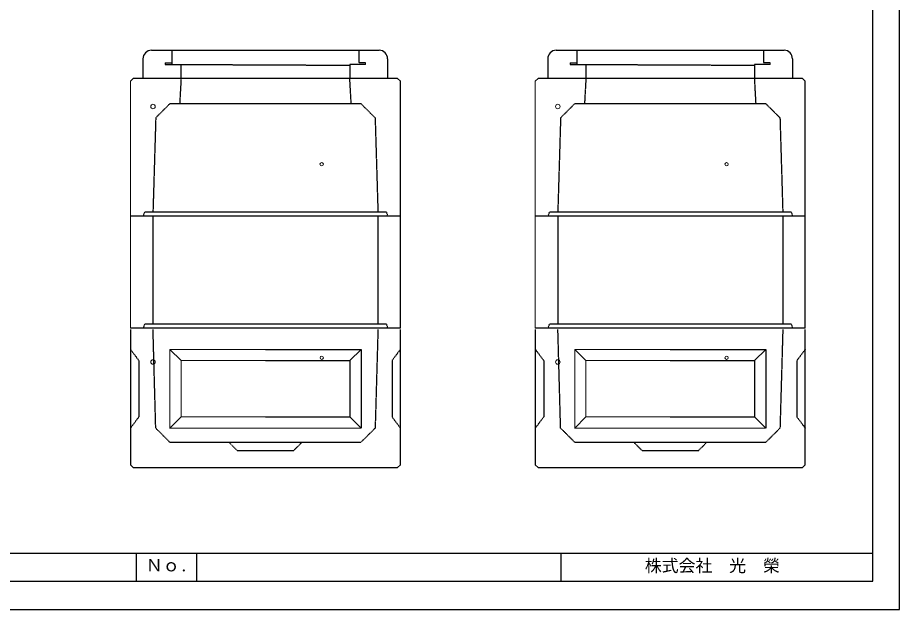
# Model space of a CAD drawing. Units: millimetres, scale not verified. Extents: x -297 to 298, y -210 to 211.
# Drawn here: x -15.6 to 297.9, y -210 to 0.3 of the extents above; entities that cross this region are included whole.
import ezdxf
from ezdxf.enums import TextEntityAlignment as Align

# ---------------------------------------------------------------- set-up
doc = ezdxf.new("R2010")
doc.units = ezdxf.units.MM
doc.linetypes.add('USER2', pattern=[4.7625, 3.175, -1.5875])
doc.layers.add('0-0', color=7, linetype='Continuous')
for name, color, linetype, lineweight in [('0-1_0', 9, 'Continuous', 25), ('0-3_pen1実線', 4, 'Continuous', 13), ('0-4_pen2実線', 3, 'Continuous', 13), ('0-5_pen3実線', 7, 'Continuous', 25), ('0-6_pen4実線', 7, 'Continuous', 25), ('0-7_pen2破線', 3, 'USER2', 25), ('0-9_draw', 7, 'Continuous', 13)]:
    doc.layers.add(name, color=color, linetype=linetype, lineweight=lineweight)
doc.styles.add('ＭＳ ゴシック', font='')
doc.styles.get('ＭＳ ゴシック').set_extended_font_data('MS Gothic')

# ---------------------------------------------------------------- blocks, each defined once
blk = doc.blocks.new('部分図 1')
at = {"layer": '0-1_0'}
blk.add_lwpolyline([(0.1, 0.3), (11898.1, 0.3), (11898.1, 8410.3), (0.1, 8410.3)], close=True, dxfattribs=at)
at = {"layer": '0-3_pen1実線'}
for p, q in [((7989.1, 3867.37), (7995.06, 3873.33)), ((10868.1, 3867.37), (10874.06, 3873.33))]:
    blk.add_line(p, q, dxfattribs=at)
at = {"layer": '0-4_pen2実線'}
for p, q in [((8101.1, 3885.33), (8101.1, 3873.33)), ((10980.1, 3885.33), (10980.1, 3873.33))]:
    blk.add_line(p, q, dxfattribs=at)
for centre, radius in [((6590, 3573.33), 16), ((9469, 3573.33), 16), ((7790, 3163.33), 12), ((10669, 3163.33), 12), ((6590.1, 1758.13), 16), ((7790.1, 1788.13), 12), ((9469.1, 1758.13), 16), ((10669.1, 1788.13), 12)]:
    blk.add_circle(centre, radius, dxfattribs=at)
at = {"layer": '0-5_pen3実線'}
for p, q in [((6579.1, 3973.33), (8199.1, 3973.33)), ((9458.1, 3973.33), (11078.1, 3973.33)), ((6519.1, 3913.33), (6519.1, 3773.33)), ((8259.1, 3913.33), (8259.1, 3773.33)), ((9398.1, 3913.33), (9398.1, 3773.33)), ((11138.1, 3913.33), (11138.1, 3773.33)), ((8330, 3773.33), (6450, 3773.33)), ((8350, 3753.33), (8330, 3773.33)), ((11209, 3773.33), (9329, 3773.33)), ((11229, 3753.33), (11209, 3773.33)), ((8350, 2793.33), (8350, 3753.33)), ((11229, 2793.33), (11229, 3753.33)), ((8350, 2793.33), (6430, 2793.33)), ((8350.1, 2793.43), (6430.1, 2793.43)), ((8350.1, 1997.43), (8350.1, 2793.43)), ((11229, 2793.33), (9309, 2793.33)), ((11229.1, 2793.43), (9309.1, 2793.43)), ((11229.1, 1997.43), (11229.1, 2793.43)), ((8350.1, 1997.43), (6430.1, 1997.43)), ((6430.1, 1988.13), (6430.1, 1028.13)), ((8350.1, 1028.13), (8350.1, 1988.13)), ((11229.1, 1997.43), (9309.1, 1997.43)), ((9309.1, 1988.13), (9309.1, 1028.13)), ((11229.1, 1028.13), (11229.1, 1988.13)), ((7390.1, 1848.13), (8070.1, 1848.13)), ((8070.1, 1848.13), (7990.1, 1768.13)), ((8070.1, 1848.13), (8070.1, 1288.13)), ((10269.1, 1848.13), (10949.1, 1848.13)), ((10949.1, 1848.13), (10869.1, 1768.13)), ((10949.1, 1848.13), (10949.1, 1288.13)), ((7390.1, 1768.13), (7990.1, 1768.13)), ((7990.1, 1768.13), (7990.1, 1368.13)), ((10269.1, 1768.13), (10869.1, 1768.13)), ((10869.1, 1768.13), (10869.1, 1368.13)), ((7390.1, 1368.13), (7990.1, 1368.13)), ((7990.1, 1368.13), (8070.1, 1288.13)), ((10269.1, 1368.13), (10869.1, 1368.13)), ((10869.1, 1368.13), (10949.1, 1288.13)), ((6710.1, 1288.13), (8067.16, 1291.07)), ((9589.1, 1288.13), (10946.16, 1291.07)), ((6430.1, 1028.13), (6450.1, 1008.13)), ((6450.1, 1008.13), (8330.1, 1008.13)), ((8350.1, 1028.13), (8330.1, 1008.13)), ((9309.1, 1028.13), (9329.1, 1008.13)), ((9329.1, 1008.13), (11209.1, 1008.13)), ((11229.1, 1028.13), (11209.1, 1008.13)), ((6900.1, 400.3), (6900.1, 200.3))]:
    blk.add_line(p, q, dxfattribs=at)
for centre, start, end in [((6579.1, 3913.33), 90, 180), ((8199.1, 3913.33), 0, 90), ((9458.1, 3913.33), 90, 180), ((11078.1, 3913.33), 0, 90)]:
    blk.add_arc(centre, 60, start, end, dxfattribs=at)
at = {"layer": '0-6_pen4実線'}
for p, q in [((200.1, 400.3), (11709.1, 400.3)), ((6470.1, 400.3), (6470.1, 200.3)), ((9490.1, 400.3), (9490.1, 200.3))]:
    blk.add_line(p, q, dxfattribs=at)
blk.add_lwpolyline([(200.1, 200.3), (11709.1, 200.3), (11709.1, 8215.3), (200.1, 8215.3)], close=True, dxfattribs=at)
at = {"layer": '0-7_pen2破線'}
for p, q in [((6725.1, 3973.33), (6725.1, 3873.33)), ((8053.1, 3973.33), (8053.1, 3885.33)), ((9604.1, 3973.33), (9604.1, 3873.33)), ((10932.1, 3973.33), (10932.1, 3885.33)), ((6677.1, 3885.33), (6725.1, 3885.33)), ((6677.1, 3885.33), (6677.1, 3873.33)), ((6677.1, 3873.33), (7989.1, 3867.37)), ((6789.1, 3873.33), (6789.1, 3773.33)), ((7989.1, 3873.33), (7989.1, 3773.33)), ((8101.1, 3873.33), (7989.1, 3873.33)), ((8101.1, 3885.33), (8053.1, 3885.33)), ((9556.1, 3885.33), (9604.1, 3885.33)), ((9556.1, 3885.33), (9556.1, 3873.33)), ((9556.1, 3873.33), (10868.1, 3867.37)), ((9668.1, 3873.33), (9668.1, 3773.33)), ((10868.1, 3873.33), (10868.1, 3773.33)), ((10980.1, 3873.33), (10868.1, 3873.33)), ((10980.1, 3885.33), (10932.1, 3885.33)), ((6790, 3773.33), (6780, 3593.33)), ((8000, 3593.33), (7990, 3773.33)), ((9669, 3773.33), (9659, 3593.33)), ((10879, 3593.33), (10869, 3773.33)), ((6610, 3493.33), (6710, 3593.33)), ((7390, 3593.33), (6710, 3593.33)), ((8070, 3593.33), (7390, 3593.33)), ((8070, 3593.33), (8170, 3493.33)), ((9489, 3493.33), (9589, 3593.33)), ((10269, 3593.33), (9589, 3593.33)), ((10949, 3593.33), (10269, 3593.33)), ((10949, 3593.33), (11049, 3493.33)), ((6610, 3493.33), (6590, 2823.33)), ((8170, 3493.33), (8190, 2823.33)), ((9489, 3493.33), (9469, 2823.33)), ((11049, 3493.33), (11069, 2823.33)), ((6530, 2823.33), (6520, 2793.33)), ((7390, 2823.33), (6530, 2823.33)), ((8250, 2823.33), (7390, 2823.33)), ((8250, 2823.33), (8260, 2793.33)), ((9409, 2823.33), (9399, 2793.33)), ((10269, 2823.33), (9409, 2823.33)), ((11129, 2823.33), (10269, 2823.33)), ((11129, 2823.33), (11139, 2793.33)), ((6590.1, 2793.43), (6590.1, 2027.43)), ((8190.1, 2793.43), (8190.1, 2027.43)), ((9469.1, 2793.43), (9469.1, 2027.43)), ((11069.1, 2793.43), (11069.1, 2027.43)), ((6530.1, 2027.43), (6520.1, 1997.43)), ((7390.1, 2027.43), (6530.1, 2027.43)), ((8250.1, 2027.43), (7390.1, 2027.43)), ((8250.1, 2027.43), (8260.1, 1997.43)), ((9409.1, 2027.43), (9399.1, 1997.43)), ((10269.1, 2027.43), (9409.1, 2027.43)), ((11129.1, 2027.43), (10269.1, 2027.43)), ((11129.1, 2027.43), (11139.1, 1997.43)), ((6610.1, 1288.13), (6590.92, 1988.13)), ((9489.1, 1288.13), (9469.92, 1988.13)), ((6430.1, 1848.13), (6490.1, 1768.13)), ((8350.1, 1848.13), (8290.1, 1768.13)), ((9309.1, 1848.13), (9369.1, 1768.13)), ((11229.1, 1848.13), (11169.1, 1768.13)), ((8290.1, 1768.13), (8290.1, 1368.13)), ((11169.1, 1768.13), (11169.1, 1368.13)), ((8290.1, 1368.13), (8350.1, 1288.13)), ((11169.1, 1368.13), (11229.1, 1288.13)), ((6710.1, 1188.13), (6610.1, 1288.13)), ((9589.1, 1188.13), (9489.1, 1288.13)), ((6710.1, 1188.13), (8070.1, 1188.13)), ((7190.1, 1128.13), (7130.1, 1188.13)), ((7590.1, 1128.13), (7650.1, 1188.13)), ((9589.1, 1188.13), (10949.1, 1188.13)), ((10069.1, 1128.13), (10009.1, 1188.13)), ((10469.1, 1128.13), (10529.1, 1188.13)), ((7190.1, 1128.13), (7590.1, 1128.13)), ((10069.1, 1128.13), (10469.1, 1128.13))]:
    blk.add_line(p, q, dxfattribs=at)
for points in [[(8190.1, 1988.13), (8170.1, 1288.13), (8070.1, 1188.13)], [(11069.1, 1988.13), (11049.1, 1288.13), (10949.1, 1188.13)], [(6490.1, 1768.13), (6490.1, 1368.13), (6430.1, 1288.13)], [(9369.1, 1768.13), (9369.1, 1368.13), (9309.1, 1288.13)]]:
    blk.add_lwpolyline(points, dxfattribs=at)
at = {"layer": '0-9_draw'}
for p, q in [((6430, 3753.33), (6450, 3773.33)), ((9309, 3753.33), (9329, 3773.33)), ((6430, 3753.33), (6430, 2793.33)), ((9309, 3753.33), (9309, 2793.33)), ((6430.1, 2793.43), (6430.1, 1997.43)), ((9309.1, 2793.43), (9309.1, 1997.43)), ((6710.1, 1848.13), (7390.1, 1848.13)), ((6710.1, 1848.13), (6710.1, 1288.13)), ((6710.1, 1848.13), (6790.1, 1768.13)), ((9589.1, 1848.13), (10269.1, 1848.13)), ((9589.1, 1848.13), (9589.1, 1288.13)), ((9589.1, 1848.13), (9669.1, 1768.13)), ((6790.1, 1768.13), (7390.1, 1768.13)), ((6790.1, 1768.13), (6790.1, 1368.13)), ((9669.1, 1768.13), (10269.1, 1768.13)), ((9669.1, 1768.13), (9669.1, 1368.13)), ((6790.1, 1368.13), (6710.1, 1288.13)), ((6790.1, 1368.13), (7390.1, 1368.13)), ((9669.1, 1368.13), (9589.1, 1288.13)), ((9669.1, 1368.13), (10269.1, 1368.13))]:
    blk.add_line(p, q, dxfattribs=at)
at = {"layer": '0-5_pen3実線', "style": 'ＭＳ ゴシック'}
for s, p in [('Ｎｏ.', (6539.8, 243.63)), ('株式会社\u3000光\u3000榮', (10088.1, 240.3))]:
    blk.add_text(s, height=87.98, dxfattribs=at).set_placement(p, align=Align.BOTTOM_LEFT)

msp = doc.modelspace()

# ---------------------------------------------------------------- block references
at = {"layer": '0-0', "xscale": 0.05, "yscale": 0.05}
msp.add_blockref('部分図 1', (-297, -210), dxfattribs=at)

doc.saveas('drawing.dxf')
